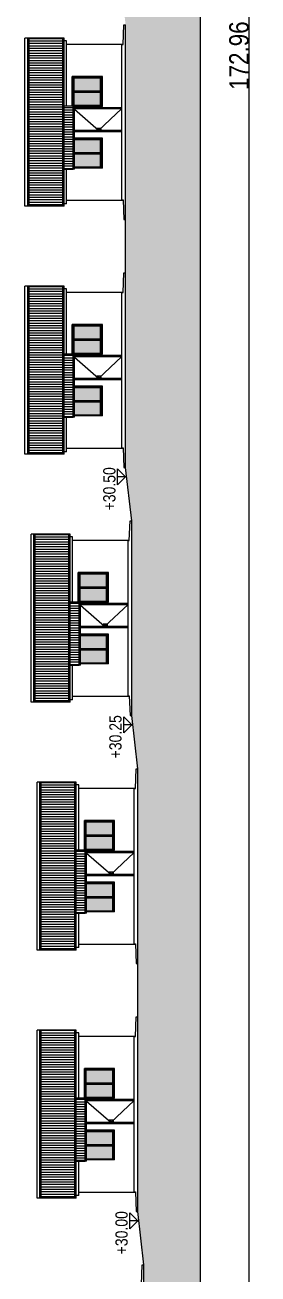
# Model space of a CAD drawing. Header units: inches. Extents: x 203 to 1065, y -1127 to 921.
# Drawn here: x 357.3 to 366.8, y 654.9 to 706 of the extents above; entities that cross this region are included whole.
import ezdxf

# ---------------------------------------------------------------- set-up
doc = ezdxf.new("R2010")
doc.units = ezdxf.units.IN
doc.header["$MEASUREMENT"] = 0
doc.header["$PDMODE"] = 35
doc.linetypes.add('CONTINUA', pattern=[0])
for name, color, linetype in [('1-PLATEA', 3, 'Continuous'), ('CORTE MUROS', 4, 'CONTINUA'), ('COTAS', 7, 'Continuous'), ('FACHADA ABERTURAS', 3, 'CONTINUA'), ('FACHADA MUROS', 3, 'CONTINUA'), ('FACHADA TECHO', 3, 'CONTINUA'), ('Vegetación', 102, 'Continuous')]:
    doc.layers.add(name, color=color, linetype=linetype)
doc.layers.add('Aux1', color=8, linetype='Continuous', transparency=0.5)
doc.styles.add('TECHNICLITE', font='techl___.ttf')
doc.dimstyles.new('1-100', dxfattribs={"dimscale": 0, "dimtxt": 0.09, "dimasz": 0.03, "dimexe": 0.12, "dimexo": 0.2, "dimgap": 0.005, "dimtad": 3, "dimzin": 0, "dimdsep": 46, "dimtxsty": 'TECHNICLITE', "dimblk1": 'COTA', "dimblk2": 'COTA', "dimsah": 1, "dimcen": 2.5, "dimse1": 1, "dimse2": 1, "dimclrd": 7, "dimclre": 7, "dimclrt": 7, "dimadec": 0, "dimazin": 0, "dimtfac": 1, "dimtdec": 6, "dimtmove": 2, "dimatfit": 3, "dimldrblk": 'COTA', "dimfxl": 1, "dimtolj": 1, "dimtzin": 0, "dimarcsym": 0})

# ---------------------------------------------------------------- blocks, each defined once
blk = doc.blocks.new('COTA')
h = blk.add_hatch(color=256)
edge = h.paths.add_edge_path()
edge.add_arc((0, 0), 0.5, 0, 360)
for p, q in [((-1.5, 0), (1.5, 0)), ((0, 2), (0, -2))]:
    blk.add_line(p, q)
blk.add_circle((0, 0), 0.5)
blk = doc.blocks.new('*D20')
at = {"layer": 'COTAS', "color": 7, "lineweight": -2, "transparency": 16777216}
blk.add_line((366.488, 618.444), (366.488, 791.049), dxfattribs=at)
at = {"layer": 'Defpoints', "color": 0, "transparency": 16777216}
for p in [(364.493, 791.229), (366.488, 791.229), (364.493, 618.264)]:
    blk.add_point(p, dxfattribs=at)
at = {"layer": 'COTAS', "color": 7, "lineweight": -2, "transparency": 16777216, "xscale": 0.18, "yscale": 0.18, "zscale": 0.18}
for p, rotation in [((366.488, 791.229), 90), ((366.488, 618.264), 270)]:
    blk.add_blockref('COTA', p, dxfattribs=dict(at, rotation=rotation))
at = {"layer": 'COTAS', "color": 7, "transparency": 16777216, "insert": (366.072, 704.746), "char_height": 0.8, "attachment_point": 5, "rotation": 90, "style": 'TECHNICLITE'}
blk.add_mtext('\\A1;172.96', dxfattribs=at)

msp = doc.modelspace()

# ---------------------------------------------------------------- hatches: boundary and pattern name
at = {"layer": 'Aux1', "linetype": 'ByBlock', "true_color": 0x139b48}
h = msp.add_hatch(color=114, dxfattribs=at)
h.dxf.hatch_style = 1
h.paths.add_polyline_path([(359.676, 771.107), (360.176, 756.751), (360.176, 748.789), (360.426, 746.601), (360.426, 738.639), (360.676, 736.451), (360.676, 735.905), (360.676, 728.489), (360.926, 726.301), (360.926, 725.755), (360.926, 718.339), (361.176, 716.151), (361.176, 715.763), (361.176, 708.189), (361.426, 706.001), (361.426, 705.455), (361.426, 702.97), (361.426, 701.552), (361.426, 687.889), (361.676, 685.701), (361.676, 685.155), (361.676, 677.739), (361.926, 675.551), (361.926, 675.225), (361.926, 674.403), (361.926, 672.985), (361.926, 665.023), (361.926, 663.605), (361.926, 657.439), (362.176, 655.251), (362.176, 651.27), (362.176, 647.289), (362.426, 645.101), (362.426, 637.139), (362.676, 635.337), (362.926, 618.278), (364.493, 618.278), (364.493, 791.229), (359.676, 791.229)])
at = {"layer": 'FACHADA ABERTURAS'}
for points in [[(360.399, 703.302), (360.399, 703.839), (359.313, 703.839), (359.313, 703.302)], [(359.313, 703.253), (359.313, 702.721), (360.399, 702.721), (360.399, 703.253)], [(360.399, 693.152), (360.399, 693.689), (359.313, 693.689), (359.313, 693.152)], [(359.313, 693.103), (359.313, 692.571), (360.399, 692.571), (360.399, 693.103)], [(360.649, 683.002), (360.649, 683.539), (359.563, 683.539), (359.563, 683.002)], [(359.563, 682.953), (359.563, 682.421), (360.649, 682.421), (360.649, 682.953)], [(360.899, 672.852), (360.899, 673.389), (359.813, 673.389), (359.813, 672.852)], [(359.813, 672.803), (359.813, 672.271), (360.899, 672.271), (360.899, 672.803)], [(360.899, 662.702), (360.899, 663.239), (359.813, 663.239), (359.813, 662.702)], [(359.813, 662.653), (359.813, 662.121), (360.899, 662.121), (360.899, 662.653)]]:
    msp.add_hatch(color=252, dxfattribs=at).paths.add_polyline_path(points)
h = msp.add_hatch(color=252, dxfattribs=at)
h.paths.add_polyline_path([(360.399, 700.778), (360.399, 701.315), (359.33, 701.315), (359.33, 700.778)])
h.paths.add_polyline_path([(360.399, 700.197), (360.399, 700.729), (359.33, 700.729), (359.33, 700.197)])
h = msp.add_hatch(color=252, dxfattribs=at)
h.paths.add_polyline_path([(360.399, 690.628), (360.399, 691.165), (359.33, 691.165), (359.33, 690.628)])
h.paths.add_polyline_path([(360.399, 690.047), (360.399, 690.579), (359.33, 690.579), (359.33, 690.047)])
h = msp.add_hatch(color=252, dxfattribs=at)
h.paths.add_polyline_path([(360.649, 680.478), (360.649, 681.015), (359.58, 681.015), (359.58, 680.478)])
h.paths.add_polyline_path([(360.649, 679.897), (360.649, 680.429), (359.58, 680.429), (359.58, 679.897)])
h = msp.add_hatch(color=252, dxfattribs=at)
h.paths.add_polyline_path([(360.899, 670.328), (360.899, 670.865), (359.83, 670.865), (359.83, 670.328)])
h.paths.add_polyline_path([(360.899, 669.747), (360.899, 670.279), (359.83, 670.279), (359.83, 669.747)])
h = msp.add_hatch(color=252, dxfattribs=at)
h.paths.add_polyline_path([(360.899, 660.178), (360.899, 660.715), (359.83, 660.715), (359.83, 660.178)])
h.paths.add_polyline_path([(360.899, 659.597), (360.899, 660.129), (359.83, 660.129), (359.83, 659.597)])
at = {"layer": 'FACHADA TECHO'}
h = msp.add_hatch(dxfattribs=at)
h.set_pattern_fill('_USER', color=251, scale=0.1, angle=180, style=0, pattern_type=0)
h.set_pattern_definition([(180, (-907.13094, -1785.34875), (-1e-17, -0.1), [])])
h.paths.add_polyline_path([(357.475, 698.585), (358.851, 698.585), (358.851, 705.455), (357.475, 705.455)])
h = msp.add_hatch(dxfattribs=at)
h.set_pattern_fill('_USER', color=251, scale=0.1, angle=180, style=0, pattern_type=0)
h.set_pattern_definition([(180, (1584.31631, -1846.37053), (-1e-17, -0.1), [])])
h.paths.add_polyline_path([(359.276, 702.678), (358.905, 702.678), (358.905, 700.1), (359.276, 700.1)])
h = msp.add_hatch(dxfattribs=at)
h.set_pattern_fill('_USER', color=251, scale=0.1, angle=180, style=0, pattern_type=0)
h.set_pattern_definition([(180, (-907.13094, -1795.49875), (-1e-17, -0.1), [])])
h.paths.add_polyline_path([(357.475, 688.435), (358.851, 688.435), (358.851, 695.305), (357.475, 695.305)])
h = msp.add_hatch(dxfattribs=at)
h.set_pattern_fill('_USER', color=251, scale=0.1, angle=180, style=0, pattern_type=0)
h.set_pattern_definition([(180, (1584.31631, -1856.52053), (-1e-17, -0.1), [])])
h.paths.add_polyline_path([(359.276, 692.528), (358.905, 692.528), (358.905, 689.95), (359.276, 689.95)])
h = msp.add_hatch(dxfattribs=at)
h.set_pattern_fill('_USER', color=251, scale=0.1, angle=180, style=0, pattern_type=0)
h.set_pattern_definition([(180, (-906.88094, -1805.64875), (-1e-17, -0.1), [])])
h.paths.add_polyline_path([(357.725, 678.285), (359.101, 678.285), (359.101, 685.155), (357.725, 685.155)])
h = msp.add_hatch(dxfattribs=at)
h.set_pattern_fill('_USER', color=251, scale=0.1, angle=180, style=0, pattern_type=0)
h.set_pattern_definition([(180, (1584.56631, -1866.67053), (-1e-17, -0.1), [])])
h.paths.add_polyline_path([(359.526, 682.378), (359.155, 682.378), (359.155, 679.8), (359.526, 679.8)])
h = msp.add_hatch(dxfattribs=at)
h.set_pattern_fill('_USER', color=251, scale=0.1, angle=180, style=0, pattern_type=0)
h.set_pattern_definition([(180, (-906.63094, -1815.79875), (-1e-17, -0.1), [])])
h.paths.add_polyline_path([(357.975, 668.135), (359.351, 668.135), (359.351, 675.005), (357.975, 675.005)])
h = msp.add_hatch(dxfattribs=at)
h.set_pattern_fill('_USER', color=251, scale=0.1, angle=180, style=0, pattern_type=0)
h.set_pattern_definition([(180, (1584.81631, -1876.82053), (-1e-17, -0.1), [])])
h.paths.add_polyline_path([(359.776, 672.228), (359.405, 672.228), (359.405, 669.65), (359.776, 669.65)])
h = msp.add_hatch(dxfattribs=at)
h.set_pattern_fill('_USER', color=251, scale=0.1, angle=180, style=0, pattern_type=0)
h.set_pattern_definition([(180, (-906.63094, -1825.94875), (-1e-17, -0.1), [])])
h.paths.add_polyline_path([(357.975, 657.985), (359.351, 657.985), (359.351, 664.855), (357.975, 664.855)])
h = msp.add_hatch(dxfattribs=at)
h.set_pattern_fill('_USER', color=251, scale=0.1, angle=180, style=0, pattern_type=0)
h.set_pattern_definition([(180, (1584.81631, -1886.97053), (-1e-17, -0.1), [])])
h.paths.add_polyline_path([(359.776, 662.078), (359.405, 662.078), (359.405, 659.5), (359.776, 659.5)])

# ---------------------------------------------------------------- linework, layer by layer
at = {"layer": '1-PLATEA'}
for p, q in [((361.326, 705.201), (361.356, 706.001)), ((361.356, 706.001), (361.426, 706.001)), ((361.426, 698.039), (361.426, 706.001)), ((361.276, 698.839), (361.276, 705.201)), ((361.276, 705.201), (361.326, 705.201)), ((361.276, 698.839), (361.326, 698.839)), ((361.326, 698.839), (361.356, 698.039)), ((361.356, 698.039), (361.426, 698.039)), ((361.326, 695.051), (361.356, 695.851)), ((361.356, 695.851), (361.426, 695.851)), ((361.426, 687.889), (361.426, 695.851)), ((361.276, 688.689), (361.276, 695.051)), ((361.276, 695.051), (361.326, 695.051)), ((361.276, 688.689), (361.326, 688.689)), ((361.326, 688.689), (361.356, 687.889)), ((361.356, 687.889), (361.426, 687.889)), ((361.576, 684.901), (361.606, 685.701)), ((361.606, 685.701), (361.676, 685.701)), ((361.676, 677.739), (361.676, 685.701)), ((361.526, 678.539), (361.526, 684.901)), ((361.526, 684.901), (361.576, 684.901)), ((361.526, 678.539), (361.576, 678.539)), ((361.576, 678.539), (361.606, 677.739)), ((361.606, 677.739), (361.676, 677.739)), ((361.826, 674.751), (361.856, 675.551)), ((361.856, 675.551), (361.926, 675.551)), ((361.926, 667.589), (361.926, 675.551)), ((361.776, 668.389), (361.776, 674.751)), ((361.776, 674.751), (361.826, 674.751)), ((361.776, 668.389), (361.826, 668.389)), ((361.826, 668.389), (361.856, 667.589)), ((361.856, 667.589), (361.926, 667.589)), ((361.826, 664.601), (361.856, 665.401)), ((361.856, 665.401), (361.926, 665.401)), ((361.926, 657.439), (361.926, 665.401)), ((361.776, 658.239), (361.776, 664.601)), ((361.776, 664.601), (361.826, 664.601)), ((361.776, 658.239), (361.826, 658.239)), ((361.826, 658.239), (361.856, 657.439)), ((361.856, 657.439), (361.926, 657.439)), ((362.076, 654.451), (362.106, 655.251)), ((362.106, 655.251), (362.176, 655.251)), ((362.176, 647.289), (362.176, 655.251))]:
    msp.add_line(p, q, dxfattribs=at)
at = {"layer": 'CORTE MUROS'}
for p, q in [((359.276, 702.678), (359.276, 700.1)), ((359.276, 692.528), (359.276, 689.95)), ((359.526, 682.378), (359.526, 679.8)), ((359.776, 662.078), (359.776, 659.5))]:
    msp.add_line(p, q, dxfattribs=at)
at = {"layer": 'COTAS'}
for p, q in [((361.426, 687.502), (361.098, 687.829)), ((361.098, 687.176), (361.098, 687.829)), ((361.426, 687.502), (361.098, 687.502)), ((361.676, 677.352), (361.348, 677.679)), ((361.348, 677.026), (361.348, 677.679)), ((361.676, 677.352), (361.348, 677.352)), ((361.926, 657.052), (361.598, 657.379)), ((361.598, 656.726), (361.598, 657.379)), ((361.926, 657.052), (361.598, 657.052))]:
    msp.add_line(p, q, dxfattribs=at)
for points in [[(361.098, 687.176), (361.426, 687.502)], [(361.348, 677.026), (361.676, 677.352)], [(361.598, 656.726), (361.926, 657.052)]]:
    msp.add_lwpolyline(points, dxfattribs=at)
at = {"layer": 'FACHADA ABERTURAS'}
for p, q in [((360.474, 703.893), (359.239, 703.893)), ((359.239, 702.678), (359.239, 703.893)), ((359.279, 702.701), (359.279, 703.863)), ((360.434, 703.863), (359.279, 703.863)), ((359.313, 703.302), (359.313, 703.839)), ((359.313, 703.839), (360.399, 703.839)), ((360.399, 703.302), (360.399, 703.839)), ((360.434, 702.701), (360.434, 703.863)), ((360.474, 702.671), (360.474, 703.893)), ((359.279, 703.286), (360.434, 703.286)), ((359.313, 703.302), (360.399, 703.302)), ((359.313, 702.721), (359.313, 703.253)), ((359.313, 703.253), (360.399, 703.253)), ((360.399, 702.721), (360.399, 703.253)), ((359.279, 702.701), (360.434, 702.701)), ((359.313, 702.721), (360.399, 702.721)), ((360.474, 702.671), (359.33, 702.671)), ((360.474, 701.369), (359.33, 701.369)), ((360.434, 701.339), (359.33, 701.339)), ((359.33, 701.315), (360.399, 701.315)), ((360.399, 700.778), (360.399, 701.315)), ((360.434, 700.177), (360.434, 701.339)), ((360.474, 700.147), (360.474, 701.369)), ((359.33, 700.778), (360.399, 700.778)), ((359.33, 700.762), (360.434, 700.762)), ((359.33, 700.729), (360.399, 700.729)), ((360.399, 700.197), (360.399, 700.729)), ((359.33, 700.197), (360.399, 700.197)), ((359.33, 700.177), (360.434, 700.177)), ((360.474, 700.147), (359.33, 700.147)), ((360.474, 693.743), (359.239, 693.743)), ((359.239, 692.528), (359.239, 693.743)), ((359.279, 692.551), (359.279, 693.713)), ((360.434, 693.713), (359.279, 693.713)), ((359.313, 693.152), (359.313, 693.689)), ((359.313, 693.689), (360.399, 693.689)), ((360.399, 693.152), (360.399, 693.689)), ((360.434, 692.551), (360.434, 693.713)), ((360.474, 692.521), (360.474, 693.743)), ((359.279, 693.136), (360.434, 693.136)), ((359.313, 693.152), (360.399, 693.152)), ((359.313, 692.571), (359.313, 693.103)), ((359.313, 693.103), (360.399, 693.103)), ((360.399, 692.571), (360.399, 693.103)), ((359.279, 692.551), (360.434, 692.551)), ((359.313, 692.571), (360.399, 692.571)), ((360.474, 692.521), (359.33, 692.521)), ((360.474, 691.219), (359.33, 691.219)), ((360.474, 689.997), (360.474, 691.219)), ((360.434, 691.189), (359.33, 691.189)), ((359.33, 691.165), (360.399, 691.165)), ((360.399, 690.628), (360.399, 691.165)), ((360.434, 690.027), (360.434, 691.189)), ((359.33, 690.628), (360.399, 690.628)), ((359.33, 690.612), (360.434, 690.612)), ((359.33, 690.579), (360.399, 690.579)), ((360.399, 690.047), (360.399, 690.579)), ((359.33, 690.047), (360.399, 690.047)), ((359.33, 690.027), (360.434, 690.027)), ((360.474, 689.997), (359.33, 689.997)), ((360.724, 683.593), (359.489, 683.593)), ((359.489, 682.378), (359.489, 683.593)), ((359.529, 682.401), (359.529, 683.563)), ((360.684, 683.563), (359.529, 683.563)), ((360.684, 682.401), (360.684, 683.563)), ((360.724, 682.371), (360.724, 683.593)), ((359.563, 683.002), (359.563, 683.539)), ((359.563, 683.539), (360.649, 683.539)), ((360.649, 683.002), (360.649, 683.539)), ((359.529, 682.986), (360.684, 682.986)), ((359.563, 683.002), (360.649, 683.002)), ((359.563, 682.421), (359.563, 682.953)), ((359.563, 682.953), (360.649, 682.953)), ((360.649, 682.421), (360.649, 682.953)), ((359.529, 682.401), (360.684, 682.401)), ((359.563, 682.421), (360.649, 682.421)), ((360.724, 682.371), (359.58, 682.371)), ((360.724, 681.069), (359.58, 681.069)), ((360.684, 681.039), (359.58, 681.039)), ((359.58, 681.015), (360.649, 681.015)), ((360.649, 680.478), (360.649, 681.015)), ((360.684, 679.877), (360.684, 681.039)), ((360.724, 679.847), (360.724, 681.069)), ((359.58, 680.478), (360.649, 680.478)), ((359.58, 680.462), (360.684, 680.462)), ((359.58, 680.429), (360.649, 680.429)), ((360.649, 679.897), (360.649, 680.429)), ((359.58, 679.897), (360.649, 679.897)), ((359.58, 679.877), (360.684, 679.877)), ((360.724, 679.847), (359.58, 679.847)), ((360.974, 673.443), (359.739, 673.443)), ((359.739, 672.228), (359.739, 673.443)), ((359.779, 672.251), (359.779, 673.413)), ((360.934, 673.413), (359.779, 673.413)), ((359.813, 672.852), (359.813, 673.389)), ((359.813, 673.389), (360.899, 673.389)), ((360.899, 672.852), (360.899, 673.389)), ((360.934, 672.251), (360.934, 673.413)), ((360.974, 672.221), (360.974, 673.443)), ((359.779, 672.836), (360.934, 672.836)), ((359.813, 672.852), (360.899, 672.852)), ((359.813, 672.271), (359.813, 672.803)), ((359.813, 672.803), (360.899, 672.803)), ((360.899, 672.271), (360.899, 672.803)), ((359.779, 672.251), (360.934, 672.251)), ((359.813, 672.271), (360.899, 672.271)), ((360.974, 672.221), (359.83, 672.221)), ((360.974, 670.919), (359.83, 670.919)), ((360.934, 670.889), (359.83, 670.889)), ((359.83, 670.865), (360.899, 670.865)), ((360.899, 670.328), (360.899, 670.865)), ((360.934, 669.727), (360.934, 670.889)), ((360.974, 669.697), (360.974, 670.919)), ((359.83, 670.328), (360.899, 670.328)), ((359.83, 670.312), (360.934, 670.312)), ((359.83, 670.279), (360.899, 670.279)), ((360.899, 669.747), (360.899, 670.279)), ((359.83, 669.747), (360.899, 669.747)), ((359.83, 669.727), (360.934, 669.727)), ((360.974, 669.697), (359.83, 669.697)), ((360.974, 663.293), (359.739, 663.293)), ((359.739, 662.078), (359.739, 663.293)), ((359.779, 662.101), (359.779, 663.263)), ((360.934, 663.263), (359.779, 663.263)), ((359.813, 662.702), (359.813, 663.239)), ((359.813, 663.239), (360.899, 663.239)), ((360.899, 662.702), (360.899, 663.239)), ((360.934, 662.101), (360.934, 663.263)), ((360.974, 662.071), (360.974, 663.293)), ((359.779, 662.686), (360.934, 662.686)), ((359.813, 662.702), (360.899, 662.702)), ((359.813, 662.121), (359.813, 662.653)), ((359.813, 662.653), (360.899, 662.653)), ((360.899, 662.121), (360.899, 662.653)), ((359.779, 662.101), (360.934, 662.101)), ((359.813, 662.121), (360.899, 662.121)), ((360.974, 662.071), (359.83, 662.071)), ((360.974, 660.769), (359.83, 660.769)), ((360.934, 660.739), (359.83, 660.739)), ((359.83, 660.715), (360.899, 660.715)), ((360.899, 660.178), (360.899, 660.715)), ((360.934, 659.577), (360.934, 660.739)), ((360.974, 659.547), (360.974, 660.769)), ((359.83, 660.178), (360.899, 660.178)), ((359.83, 660.162), (360.934, 660.162)), ((359.83, 660.129), (360.899, 660.129)), ((360.899, 659.597), (360.899, 660.129)), ((359.83, 659.597), (360.899, 659.597)), ((359.83, 659.577), (360.934, 659.577)), ((360.974, 659.547), (359.83, 659.547))]:
    msp.add_line(p, q, dxfattribs=at)
for points in [[(361.276, 702.616), (359.33, 702.616)], [(359.33, 702.576), (361.276, 702.576)], [(361.276, 701.676), (359.33, 701.676)], [(359.33, 701.636), (361.276, 701.636)], [(361.276, 692.466), (359.33, 692.466)], [(359.33, 692.426), (361.276, 692.426)], [(361.276, 691.526), (359.33, 691.526)], [(359.33, 691.486), (361.276, 691.486)], [(361.526, 682.316), (359.58, 682.316)], [(359.58, 682.276), (361.526, 682.276)], [(361.526, 681.376), (359.58, 681.376)], [(359.58, 681.336), (361.526, 681.336)], [(361.776, 672.166), (359.83, 672.166)], [(359.83, 672.126), (361.776, 672.126)], [(361.776, 671.226), (359.83, 671.226)], [(359.83, 671.186), (361.776, 671.186)], [(361.776, 662.016), (359.83, 662.016)], [(359.83, 661.976), (361.776, 661.976)], [(361.776, 661.076), (359.83, 661.076)], [(359.83, 661.036), (361.776, 661.036)]]:
    msp.add_lwpolyline(points, dxfattribs=at)
at = {"layer": 'FACHADA ABERTURAS', "color": 252}
for points in [[(361.276, 702.576), (360.317, 701.676), (359.33, 702.535)], [(361.276, 692.426), (360.317, 691.526), (359.33, 692.385)], [(361.526, 682.276), (360.567, 681.376), (359.58, 682.235)], [(361.776, 672.126), (360.817, 671.226), (359.83, 672.085)], [(361.776, 661.976), (360.817, 661.076), (359.83, 661.935)]]:
    msp.add_lwpolyline(points, dxfattribs=at)
at = {"layer": 'FACHADA ABERTURAS'}
for points in [[(360.428, 701.713), (360.428, 701.77), (360.253, 701.77), (360.253, 701.713)], [(360.428, 691.563), (360.428, 691.62), (360.253, 691.62), (360.253, 691.563)], [(360.678, 681.413), (360.678, 681.47), (360.503, 681.47), (360.503, 681.413)], [(360.928, 671.263), (360.928, 671.32), (360.753, 671.32), (360.753, 671.263)], [(360.928, 661.113), (360.928, 661.17), (360.753, 661.17), (360.753, 661.113)]]:
    msp.add_lwpolyline(points, close=True, dxfattribs=at)
for centre in [(360.284, 701.742), (360.284, 691.592), (360.534, 681.442), (360.784, 671.292), (360.784, 661.142)]:
    msp.add_circle(centre, 0.025, dxfattribs=at)
at = {"layer": 'FACHADA MUROS'}
for p, q in [((359.005, 705.21), (361.326, 705.21)), ((359.005, 698.83), (361.326, 698.83)), ((359.005, 695.06), (361.326, 695.06)), ((359.005, 688.68), (361.326, 688.68)), ((359.255, 684.91), (361.576, 684.91)), ((359.255, 678.53), (361.576, 678.53)), ((359.505, 674.76), (361.826, 674.76)), ((359.505, 668.38), (361.826, 668.38)), ((359.505, 664.61), (361.826, 664.61)), ((359.505, 658.23), (361.826, 658.23))]:
    msp.add_line(p, q, dxfattribs=at)
at = {"layer": 'FACHADA TECHO'}
for p, q in [((357.305, 698.585), (357.305, 705.455)), ((358.905, 705.455), (357.305, 705.455)), ((357.42, 698.585), (357.42, 705.455)), ((357.475, 698.585), (357.475, 705.455)), ((358.851, 698.585), (358.851, 705.455)), ((358.905, 698.585), (358.905, 705.455)), ((359.005, 705.355), (358.905, 705.355)), ((359.005, 702.678), (359.005, 705.355)), ((359.33, 702.678), (359.276, 702.678)), ((359.33, 700.1), (359.33, 702.678)), ((359.005, 698.685), (359.005, 700.1)), ((359.33, 700.1), (359.276, 700.1)), ((358.905, 698.585), (357.305, 698.585)), ((359.005, 698.685), (358.905, 698.685)), ((357.305, 688.435), (357.305, 695.305)), ((358.905, 695.305), (357.305, 695.305)), ((357.42, 688.435), (357.42, 695.305)), ((357.475, 688.435), (357.475, 695.305)), ((358.851, 688.435), (358.851, 695.305)), ((358.905, 688.435), (358.905, 695.305)), ((359.005, 695.205), (358.905, 695.205)), ((359.005, 692.528), (359.005, 695.205)), ((359.33, 692.528), (359.276, 692.528)), ((359.33, 689.95), (359.33, 692.528)), ((359.005, 688.535), (359.005, 689.95)), ((359.33, 689.95), (359.276, 689.95)), ((358.905, 688.435), (357.305, 688.435)), ((359.005, 688.535), (358.905, 688.535)), ((357.555, 678.285), (357.555, 685.155)), ((359.155, 685.155), (357.555, 685.155)), ((357.67, 678.285), (357.67, 685.155)), ((357.725, 678.285), (357.725, 685.155)), ((359.101, 678.285), (359.101, 685.155)), ((359.155, 678.285), (359.155, 685.155)), ((359.255, 685.055), (359.155, 685.055)), ((359.255, 682.378), (359.255, 685.055)), ((359.58, 682.378), (359.526, 682.378)), ((359.58, 679.8), (359.58, 682.378)), ((359.255, 678.385), (359.255, 679.8)), ((359.58, 679.8), (359.526, 679.8)), ((359.155, 678.285), (357.555, 678.285)), ((359.255, 678.385), (359.155, 678.385)), ((357.805, 668.135), (357.805, 675.005)), ((359.405, 675.005), (357.805, 675.005)), ((357.92, 668.135), (357.92, 675.005)), ((357.975, 668.135), (357.975, 675.005)), ((359.351, 668.135), (359.351, 675.005)), ((359.405, 668.135), (359.405, 675.005)), ((359.505, 674.905), (359.405, 674.905)), ((359.505, 672.228), (359.505, 674.905)), ((359.776, 672.228), (359.776, 669.65)), ((359.83, 672.228), (359.776, 672.228)), ((359.83, 669.65), (359.83, 672.228)), ((359.505, 668.235), (359.505, 669.65)), ((359.83, 669.65), (359.776, 669.65)), ((359.505, 668.235), (359.405, 668.235)), ((359.405, 668.135), (357.805, 668.135)), ((357.805, 657.985), (357.805, 664.855)), ((359.405, 664.855), (357.805, 664.855)), ((357.92, 657.985), (357.92, 664.855)), ((357.975, 657.985), (357.975, 664.855)), ((359.351, 657.985), (359.351, 664.855)), ((359.405, 657.985), (359.405, 664.855)), ((359.505, 664.755), (359.405, 664.755)), ((359.505, 662.078), (359.505, 664.755)), ((359.83, 662.078), (359.776, 662.078)), ((359.83, 659.5), (359.83, 662.078)), ((359.505, 658.085), (359.505, 659.5)), ((359.83, 659.5), (359.776, 659.5)), ((359.405, 657.985), (357.805, 657.985)), ((359.505, 658.085), (359.405, 658.085))]:
    msp.add_line(p, q, dxfattribs=at)
for points in [[(358.905, 700.1), (359.276, 700.1), (359.276, 702.678), (358.905, 702.678)], [(358.905, 689.95), (359.276, 689.95), (359.276, 692.528), (358.905, 692.528)], [(359.155, 679.8), (359.526, 679.8), (359.526, 682.378), (359.155, 682.378)], [(359.405, 669.65), (359.776, 669.65), (359.776, 672.228), (359.405, 672.228)], [(359.405, 659.5), (359.776, 659.5), (359.776, 662.078), (359.405, 662.078)]]:
    msp.add_lwpolyline(points, dxfattribs=at)
at = {"layer": 'Vegetación', "linetype": 'ByBlock'}
for p, q in [((364.493, 618.278), (364.493, 791.229)), ((361.426, 695.851), (361.426, 698.039)), ((361.676, 685.701), (361.426, 687.889)), ((361.926, 675.551), (361.676, 677.739)), ((361.926, 665.401), (361.926, 667.589)), ((362.176, 655.251), (361.926, 657.439))]:
    msp.add_line(p, q, dxfattribs=at)

# ---------------------------------------------------------------- texts
at = {"layer": 'COTAS', "style": 'TECHNICLITE'}
for s, p in [('+30.50', (361.009, 686.132)), ('+30.25', (361.259, 675.982)), ('+30.00', (361.509, 655.682))]:
    msp.add_text(s, height=0.5, rotation=90, dxfattribs=at).set_placement(p)

# ---------------------------------------------------------------- dimensions: what is measured, and where the dimension line sits
at = {"layer": 'COTAS'}
dim = msp.add_linear_dim(base=(366.4877, 791.2286), p1=(364.4926, 618.2643), p2=(364.4926, 791.2286), angle=90, dimstyle='1-100', override={"dimscale": 1, "dimtxt": 0.8, "dimasz": 0.18}, dxfattribs=at)
dim.commit()
dim.dimension.update_dxf_attribs({"geometry": '*D20', "text_midpoint": (366.0722, 704.7464)})

doc.saveas('drawing.dxf')
